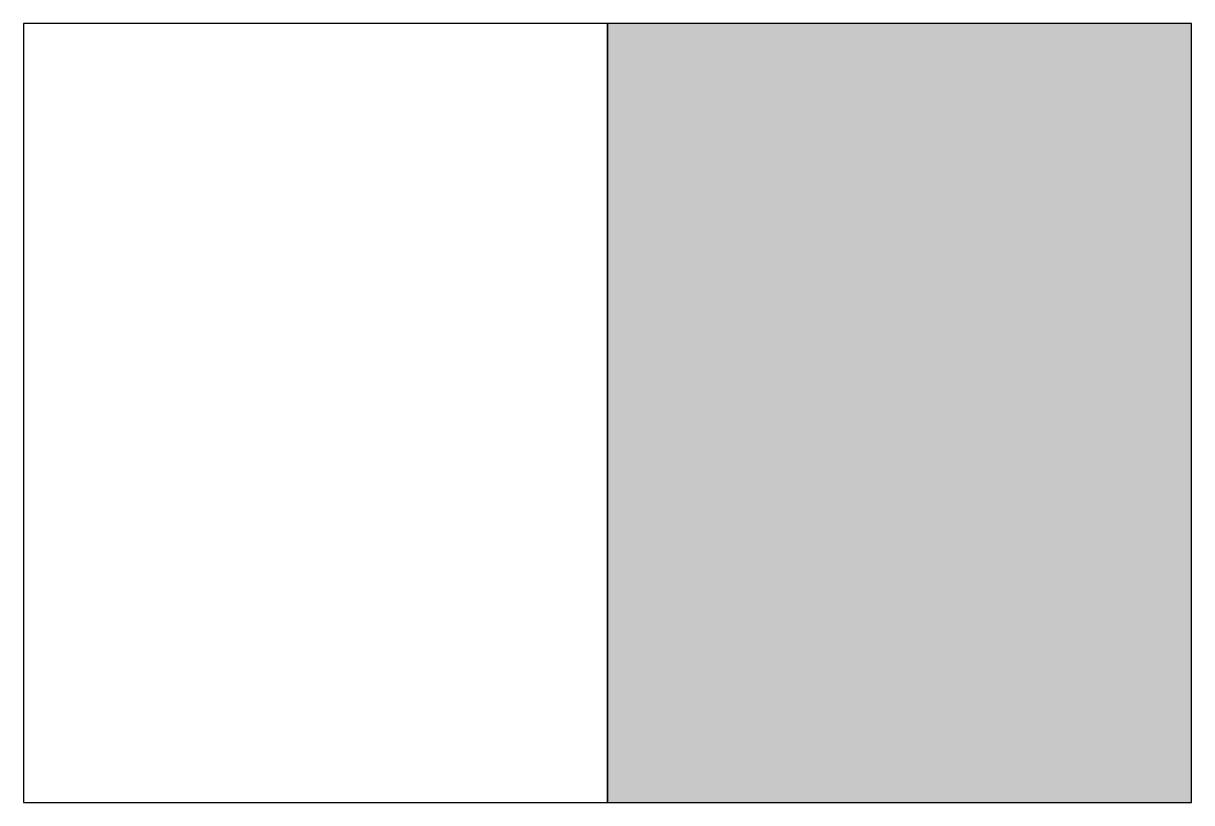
# Model space of a CAD drawing. Extents: x -1.13 to 1.12, y 0 to 1.5.
import ezdxf

# ---------------------------------------------------------------- set-up
doc = ezdxf.new("R2010")
doc.units = 0
doc.header["$LTSCALE"] = 0.2

msp = doc.modelspace()

# ---------------------------------------------------------------- hatches: boundary and pattern name
at = {"ltscale": 0.1}
msp.add_hatch(color=256, dxfattribs=at).paths.add_polyline_path([(0, 0), (1.125, 0), (1.125, 1.5), (0, 1.5)])

# ---------------------------------------------------------------- linework, layer by layer
msp.add_line((0, 0), (0, 1.5), dxfattribs=at)
at = {"flags": 128}
msp.add_lwpolyline([(-1.125, 0), (1.125, 0), (1.125, 1.5), (-1.125, 1.5)], close=True, dxfattribs=at)
at = {"ltscale": 0.1, "flags": 128}
msp.add_lwpolyline([(0, 0), (1.125, 0), (1.125, 1.5), (0, 1.5)], close=True, dxfattribs=at)

doc.saveas('drawing.dxf')
